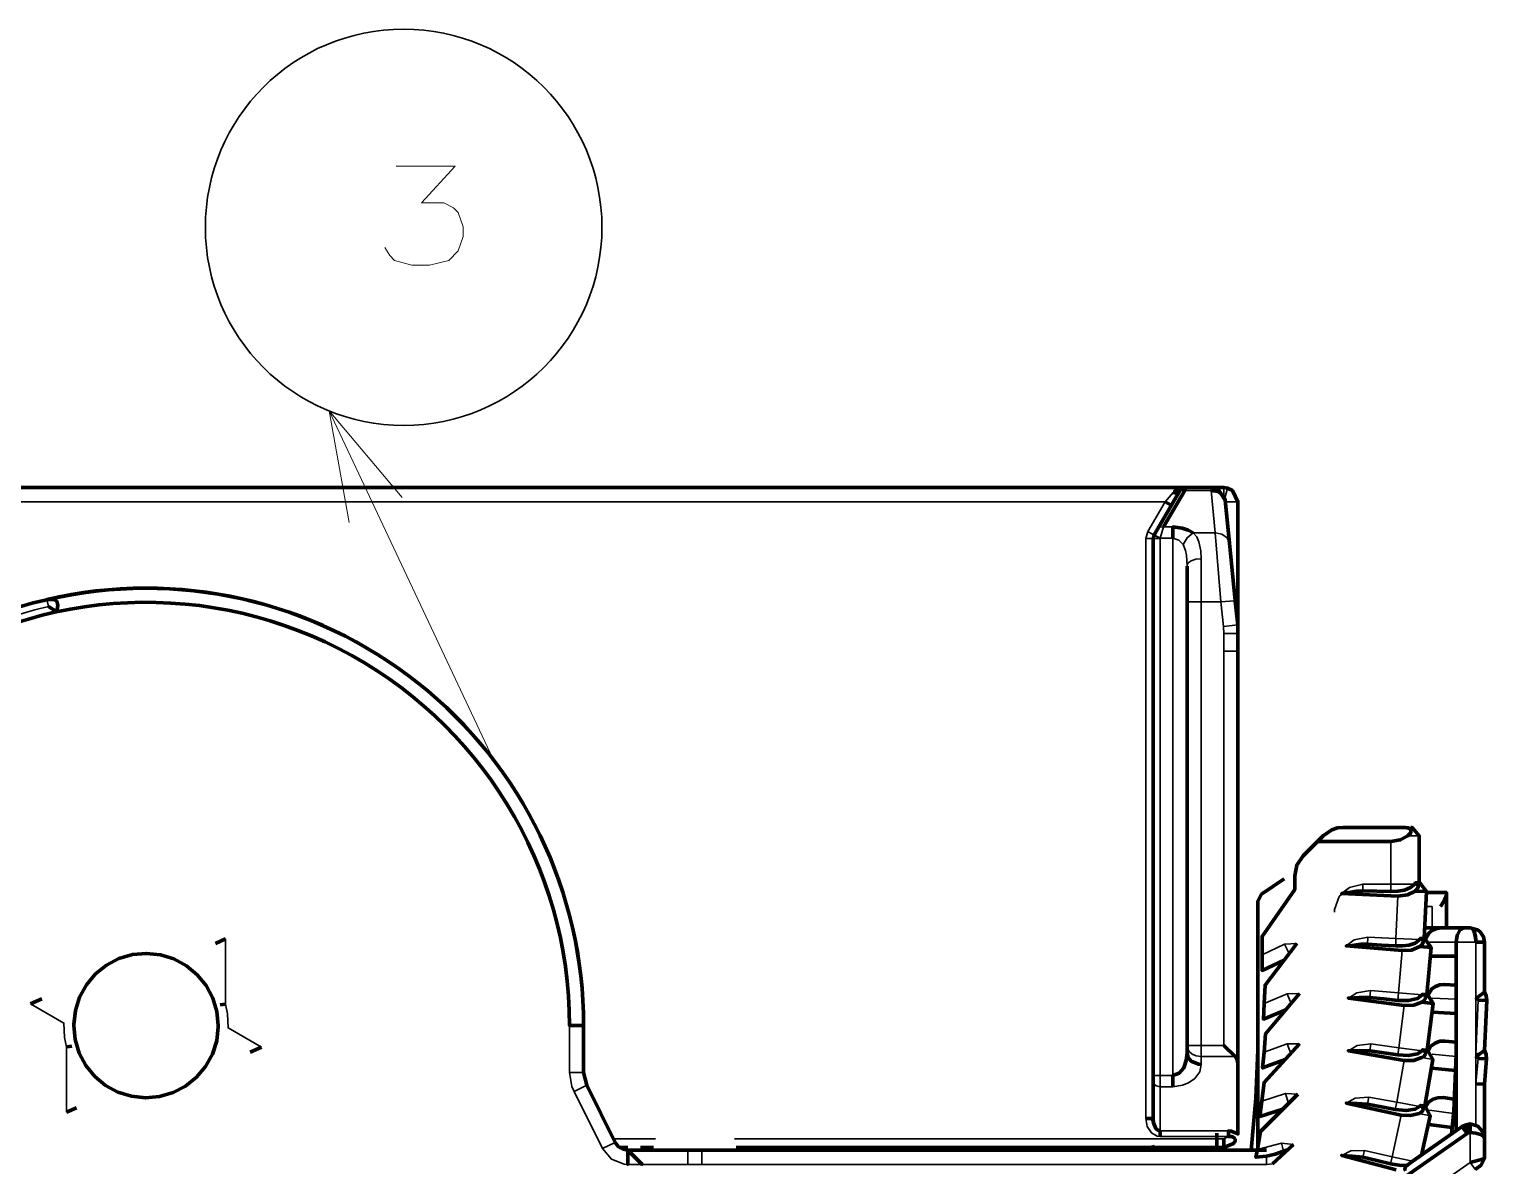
# Model space of a CAD drawing. Header units: millimetres. Extents: x 0 to 174, y 0 to 33.
# Drawn here: x 31.323 to 32.336, y 17.421 to 18.212 of the extents above; entities that cross this region are included whole.
import ezdxf

# ---------------------------------------------------------------- set-up
doc = ezdxf.new("R2010")
doc.units = ezdxf.units.MM
doc.layers.add('PDF2_형상', color=157, linetype='Continuous', true_color=0x405f80)

msp = doc.modelspace()

# ---------------------------------------------------------------- linework, layer by layer
at = {"layer": 'PDF2_형상', "color": 18, "lineweight": 13, "true_color": 0x260000}
msp.add_lwpolyline([(31.5704, 18.0599), (31.5738, 18.0543), (31.5771, 18.051), (31.5893, 18.0476), (31.6015, 18.0476), (31.6149, 18.051), (31.6215, 18.0576), (31.6249, 18.0676), (31.6249, 18.0743), (31.6215, 18.0843), (31.6182, 18.0876), (31.6115, 18.091), (31.596, 18.091), (31.6193, 18.1165), (31.5782, 18.1165)], dxfattribs=at)
at = {"layer": 'PDF2_형상', "color": 7, "lineweight": 13}
for points in [[(31.5317, 17.9463), (31.6454, 17.7046)], [(31.5825, 17.8861), (31.5317, 17.9463), (31.5456, 17.8688)]]:
    msp.add_lwpolyline(points, dxfattribs=at)
at = {"layer": 'PDF2_형상', "lineweight": 35}
for points in [[(31.8135, 17.4403), (32.1535, 17.4403), (32.1567, 17.4418), (32.1092, 17.4418), (32.1072, 17.4421), (32.1032, 17.4444), (32.1003, 17.4489), (32.0993, 17.4543), (32.0993, 17.8576), (32.1043, 17.8576), (32.1092, 17.8576), (32.105, 17.86), (32.1007, 17.8625), (32.1126, 17.8832), (31.2064, 17.8832), (31.1965, 17.9097), (31.1072, 17.9097)], [(32.1126, 17.8832), (32.1182, 17.8896), (32.1192, 17.8906)], [(32.1446, 17.8911), (32.1263, 17.8911), (32.1237, 17.891), (32.1221, 17.8896)], [(32.1378, 17.8435), (32.134, 17.8432), (32.1307, 17.8421), (32.1288, 17.8407), (32.1282, 17.8399), (32.1279, 17.8385), (32.1275, 17.846), (32.1269, 17.8493), (32.1251, 17.8535), (32.1279, 17.8582), (32.1322, 17.8615), (32.1475, 17.8615), (32.1446, 17.8911), (32.1446, 17.8931)], [(32.1535, 17.8874), (32.1535, 17.8931)], [(32.1561, 17.8926), (32.1542, 17.8856)], [(32.1633, 17.8832), (32.1544, 17.8832)], [(32.1007, 17.8625), (32.0993, 17.8576)], [(32.1115, 17.8657), (32.1093, 17.8578), (32.105, 17.8601)], [(32.1181, 17.8657), (32.1115, 17.8657), (32.109, 17.8656), (32.1074, 17.8642)], [(32.1322, 17.8615), (32.1346, 17.8587), (32.1361, 17.8554), (32.1375, 17.849), (32.1378, 17.8435), (32.1378, 17.8135), (32.1515, 17.8135), (32.1532, 17.7965), (32.1631, 17.7975)], [(32.1574, 17.8544), (32.1558, 17.8581), (32.1522, 17.8607), (32.1475, 17.8615), (32.1515, 17.8135), (32.1606, 17.8143), (32.1614, 17.8144)], [(32.1251, 17.8535), (32.1221, 17.8565), (32.1181, 17.8578), (32.1181, 17.4843), (32.1092, 17.4843), (32.1092, 17.8576), (32.1093, 17.8578), (32.1181, 17.8578)], [(31.3356, 17.8153), (31.3367, 17.8104), (31.3271, 17.8081), (31.324, 17.8072), (31.3146, 17.8044)], [(31.7086, 17.519), (31.6988, 17.519), (31.6988, 17.4863), (31.7086, 17.4863), (31.6988, 17.4863), (31.6988, 17.519), (31.6986, 17.5289), (31.6981, 17.5386), (31.6974, 17.5485), (31.6961, 17.5582), (31.6947, 17.5679), (31.6929, 17.5776), (31.6907, 17.5872), (31.6883, 17.5968), (31.6856, 17.6063), (31.6825, 17.6156), (31.679, 17.6249), (31.6754, 17.6339), (31.6714, 17.6429), (31.6671, 17.6518), (31.6625, 17.6606), (31.6576, 17.669), (31.6525, 17.6775), (31.6471, 17.6857), (31.6414, 17.6936), (31.6354, 17.7015), (31.6292, 17.709), (31.6226, 17.7165), (31.616, 17.7237), (31.609, 17.7307), (31.6018, 17.7374), (31.5944, 17.7439), (31.5868, 17.75), (31.5789, 17.756), (31.5708, 17.7617), (31.5626, 17.7671), (31.5543, 17.7724), (31.5457, 17.7772), (31.5371, 17.7818), (31.5282, 17.786), (31.5192, 17.79), (31.51, 17.7938), (31.5008, 17.7971), (31.4915, 17.8001), (31.4821, 17.8029), (31.4725, 17.8053), (31.4629, 17.8075), (31.4532, 17.8092), (31.4435, 17.8107), (31.4337, 17.8118), (31.4239, 17.8126), (31.414, 17.8132), (31.4042, 17.8133), (31.3943, 17.8131), (31.3846, 17.8126), (31.3747, 17.8118), (31.374, 17.8117), (31.3643, 17.8106), (31.3613, 17.8101), (31.3515, 17.8085), (31.3486, 17.8079), (31.3426, 17.8067)], [(32.1279, 17.8135), (32.1378, 17.8135), (32.1378, 17.5051), (32.1535, 17.5051), (32.1535, 17.7793)], [(32.1535, 17.7917), (32.1532, 17.7965)], [(32.1633, 17.7917), (32.1535, 17.7917), (32.1535, 17.7793), (32.1633, 17.7793)], [(32.2696, 17.6122), (32.2696, 17.6174), (32.2696, 17.6469), (32.2696, 17.6174), (32.25, 17.6174), (32.25, 17.6115)], [(32.2303, 17.5978), (32.2304, 17.5997), (32.2336, 17.6087), (32.2407, 17.6151), (32.25, 17.6174), (32.2407, 17.6151), (32.2353, 17.6108)], [(32.2861, 17.6174), (32.2696, 17.6174), (32.25, 17.6174), (32.25, 17.6126)], [(32.2878, 17.6174), (32.2696, 17.6174), (32.2696, 17.6115)], [(32.2896, 17.5789), (32.2731, 17.5796), (32.2744, 17.609)], [(32.2982, 17.5869), (32.2982, 17.6017), (32.2937, 17.6017)], [(31.4596, 17.5793), (31.4596, 17.5339), (31.461, 17.5271), (31.4615, 17.5174), (31.4847, 17.5039)], [(32.2535, 17.5804), (32.244, 17.5785), (32.2385, 17.5744)], [(32.2729, 17.5744), (32.2731, 17.5796), (32.2535, 17.5804), (32.2532, 17.5757)], [(32.2775, 17.5711), (32.2749, 17.5417), (32.2553, 17.5433), (32.2549, 17.5386)], [(32.2003, 17.5343), (32.1975, 17.541), (32.1815, 17.5343)], [(32.206, 17.5412), (32.1975, 17.541)], [(32.2553, 17.5433), (32.2458, 17.5418), (32.2401, 17.5381)], [(32.2912, 17.5403), (32.2749, 17.5417), (32.2744, 17.5365)], [(32.3149, 17.5374), (32.2982, 17.5381)], [(32.3303, 17.5389), (32.3303, 17.5367)], [(31.3493, 17.4588), (31.3493, 17.5042), (31.3479, 17.5108), (31.3474, 17.5207), (31.3242, 17.534)], [(32.2789, 17.5329), (32.2751, 17.5036), (32.2556, 17.5062), (32.255, 17.5015)], [(32.2001, 17.4996), (32.1976, 17.5064), (32.1814, 17.5004)], [(32.2061, 17.5062), (32.1976, 17.5064)], [(32.2556, 17.5062), (32.2461, 17.5051), (32.2401, 17.5015)], [(32.1613, 17.4974), (32.1378, 17.4974), (32.1378, 17.4919), (32.1367, 17.4869), (32.1333, 17.4822), (32.1289, 17.4792), (32.1247, 17.4775), (32.1181, 17.4765), (32.1092, 17.4765), (32.1092, 17.4843), (32.1043, 17.4843)], [(32.2788, 17.4947), (32.2736, 17.4657), (32.2542, 17.4692), (32.2533, 17.4644)], [(32.2914, 17.5015), (32.2751, 17.5036), (32.2744, 17.4986)], [(32.2988, 17.4953), (32.291, 17.4967)], [(32.3149, 17.4976), (32.2982, 17.4992)], [(32.3303, 17.4985), (32.3303, 17.4962)], [(32.1043, 17.4804), (32.1044, 17.4797), (32.1047, 17.479), (32.1051, 17.4783), (32.1065, 17.4772), (32.1092, 17.4765), (32.1092, 17.4457), (32.1567, 17.4457)], [(32.1985, 17.4649), (32.1964, 17.4718), (32.1799, 17.4665)], [(32.2049, 17.4713), (32.1964, 17.4718)], [(32.2542, 17.4692), (32.2447, 17.4685), (32.2386, 17.4651)], [(32.2897, 17.4628), (32.2736, 17.4657), (32.2726, 17.4607)], [(32.2768, 17.4567), (32.2704, 17.4278), (32.2513, 17.4321), (32.2501, 17.4274)], [(32.2969, 17.4562), (32.2892, 17.4579)], [(32.3131, 17.4579), (32.2964, 17.4601)], [(32.2649, 17.3819), (32.3247, 17.4239), (32.3247, 17.4446), (32.3236, 17.4444), (32.3247, 17.4446), (32.3247, 17.4239), (32.2451, 17.3682), (32.2451, 17.3899), (32.2513, 17.394), (32.2467, 17.3953), (32.2461, 17.3931)], [(32.3218, 17.45), (32.3236, 17.4444), (32.3225, 17.4439)], [(31.7585, 17.4403), (31.7293, 17.4403)], [(32.195, 17.4317), (32.1936, 17.4372), (32.1768, 17.4328)], [(32.2019, 17.4364), (32.1936, 17.4372)], [(32.1831, 17.4283), (32.1831, 17.4225), (31.7908, 17.4225), (32.1831, 17.4225), (32.1832, 17.4225), (32.1872, 17.4228), (32.1832, 17.4225), (32.1831, 17.4225)], [(32.2513, 17.4321), (32.2417, 17.4318), (32.2354, 17.4287)], [(32.2847, 17.4247), (32.2704, 17.4278), (32.2693, 17.4228)]]:
    msp.add_lwpolyline(points, dxfattribs=at)
at = {"layer": 'PDF2_형상', "lineweight": 70}
for points in [[(31.2233, 17.8931), (32.1268, 17.8931), (32.1446, 17.8931), (32.1535, 17.8931), (32.1561, 17.8926), (32.1594, 17.8911), (32.1633, 17.8832), (32.1633, 17.7917), (32.1633, 17.7793), (32.1633, 17.4926), (32.1633, 17.4442), (32.1633, 17.4437), (32.1586, 17.4456), (32.1567, 17.4457), (32.1567, 17.4418), (32.1587, 17.4419), (32.16, 17.4415), (32.161, 17.4406), (32.1614, 17.4397), (32.1614, 17.4387), (32.1601, 17.4369), (32.1535, 17.4343), (31.8147, 17.4343)], [(32.1182, 17.8896), (32.1206, 17.8892), (32.1214, 17.8894), (32.1224, 17.8903), (32.1221, 17.8896), (32.1074, 17.8642), (32.105, 17.8601), (32.105, 17.86), (32.1043, 17.8576), (32.1043, 17.4843), (32.1043, 17.4804), (32.1043, 17.4543), (32.1046, 17.4514), (32.1062, 17.4475), (32.1075, 17.4463), (32.1092, 17.4457), (32.1092, 17.4418)], [(32.1115, 17.8657), (32.1263, 17.8911), (32.1268, 17.8931), (32.1231, 17.8913), (32.1224, 17.8903)], [(32.1268, 17.8931), (32.1228, 17.8925), (32.1192, 17.8906), (32.1212, 17.8903), (32.1221, 17.8906), (32.1231, 17.8913)], [(32.1258, 17.8929), (32.1253, 17.8929)], [(32.1265, 17.8931), (32.1268, 17.8931), (32.126, 17.8929), (32.1257, 17.8929)], [(32.1446, 17.8931), (32.1497, 17.8915), (32.1544, 17.8842), (32.1574, 17.8544), (32.1614, 17.8144), (32.1631, 17.7975), (32.1633, 17.7917)], [(32.1446, 17.8911), (32.1496, 17.8903), (32.1529, 17.8876), (32.1544, 17.8842)], [(32.1126, 17.8832), (32.1168, 17.8807)], [(32.1181, 17.8578), (32.1181, 17.8657), (32.1246, 17.8649), (32.1288, 17.8635), (32.1322, 17.8615)], [(32.1181, 17.4765), (32.1181, 17.4843), (32.1225, 17.486), (32.1256, 17.4897), (32.1274, 17.4946), (32.1279, 17.4997), (32.1279, 17.5051), (32.1279, 17.8135), (32.1279, 17.8385)], [(32.2365, 17.6568), (32.2324, 17.6564), (32.2285, 17.6551)], [(32.2365, 17.6568), (32.2324, 17.6564), (32.2285, 17.6551)], [(32.2285, 17.6551), (32.2225, 17.651)], [(32.2285, 17.6551), (32.2225, 17.651)], [(32.1953, 17.621), (32.1797, 17.6103), (32.1771, 17.6054), (32.1797, 17.6103)], [(32.2975, 17.5732), (32.2932, 17.5794), (32.2928, 17.5796), (32.2943, 17.6122), (32.2864, 17.6125), (32.281, 17.6099), (32.2744, 17.609), (32.2353, 17.6108), (32.2378, 17.611), (32.2456, 17.6124), (32.25, 17.6126), (32.2599, 17.6125), (32.2696, 17.6122), (32.2743, 17.6125), (32.279, 17.6132), (32.2831, 17.6149), (32.2861, 17.6174), (32.2865, 17.6182), (32.2879, 17.6174), (32.2886, 17.6162), (32.2886, 17.6154), (32.2879, 17.6139), (32.2864, 17.6125)], [(32.2943, 17.6122), (32.2897, 17.6182), (32.2893, 17.6182), (32.2865, 17.6182)], [(32.2942, 17.6115), (32.3081, 17.6115), (32.3081, 17.5869)], [(32.304, 17.6017), (32.3067, 17.6058), (32.3081, 17.6096)], [(32.1771, 17.4344), (32.1771, 17.6054), (32.1771, 17.5021), (32.1757, 17.4685), (32.1728, 17.4349), (32.1724, 17.4324)], [(32.2933, 17.5771), (32.2944, 17.5812), (32.2961, 17.5835), (32.2985, 17.5853), (32.3015, 17.5865), (32.3047, 17.5869), (32.3015, 17.5865), (32.2985, 17.5853), (32.2961, 17.5835), (32.2936, 17.5793)], [(32.3083, 17.5869), (32.3083, 17.5904)], [(31.4596, 17.5793), (31.4528, 17.5761)], [(32.2042, 17.5761), (32.1821, 17.5471), (32.1815, 17.5343), (32.181, 17.5235), (32.1965, 17.53)], [(32.2896, 17.5739), (32.284, 17.5715), (32.2775, 17.5711), (32.2385, 17.5744), (32.241, 17.5744), (32.2489, 17.5756), (32.2532, 17.5757), (32.2631, 17.575), (32.2729, 17.5744), (32.2776, 17.5744), (32.2822, 17.575), (32.2864, 17.5764), (32.2896, 17.5789), (32.29, 17.5796), (32.2917, 17.5785), (32.2919, 17.5778), (32.2919, 17.5769), (32.2912, 17.5754), (32.2896, 17.5739), (32.2975, 17.5732), (32.2946, 17.5407), (32.295, 17.5407), (32.299, 17.5343)], [(32.29, 17.5796), (32.2928, 17.5796)], [(32.3346, 17.5407), (32.3346, 17.5771), (32.3346, 17.5422), (32.3303, 17.5389), (32.3287, 17.5368)], [(32.3149, 17.4458), (32.3149, 17.5672), (32.3149, 17.4992), (32.3132, 17.4594), (32.3118, 17.4436)], [(32.3149, 17.5472), (32.3068, 17.5476), (32.3036, 17.5474), (32.3006, 17.5462), (32.2981, 17.5446), (32.2954, 17.5404)], [(31.3242, 17.534), (31.3321, 17.5375)], [(32.206, 17.5412), (32.1825, 17.5132), (32.1814, 17.5004), (32.1804, 17.4896), (32.1962, 17.4954)], [(32.2947, 17.5019), (32.299, 17.5343), (32.2911, 17.5353), (32.2856, 17.5332), (32.2789, 17.5329), (32.2401, 17.5381), (32.2475, 17.5385), (32.2549, 17.5386), (32.2647, 17.5375), (32.2744, 17.5365), (32.2819, 17.5364), (32.2881, 17.5379), (32.2912, 17.5403), (32.2918, 17.5408)], [(32.2911, 17.5353), (32.2928, 17.5365), (32.2936, 17.5381), (32.2936, 17.5389), (32.2931, 17.54), (32.2918, 17.5408), (32.2946, 17.5407)], [(32.3346, 17.5424), (32.3358, 17.5396), (32.3362, 17.5364), (32.3347, 17.5017), (32.3307, 17.4988), (32.3287, 17.4989)], [(32.3362, 17.5364), (32.3358, 17.5365), (32.3303, 17.5367)], [(31.4596, 17.5339), (31.4561, 17.5333)], [(32.3149, 17.5275), (32.2982, 17.5282)], [(31.3493, 17.5042), (31.3529, 17.5046)], [(32.1535, 17.5051), (32.1613, 17.4974), (32.1628, 17.495), (32.1633, 17.4926)], [(32.2061, 17.5062), (32.1815, 17.4793), (32.1799, 17.4665), (32.1785, 17.4558), (32.1944, 17.4608)], [(32.3149, 17.5075), (32.3072, 17.5082), (32.3035, 17.5081), (32.3003, 17.5068), (32.2974, 17.5046), (32.2956, 17.5015)], [(31.4847, 17.5039), (31.4769, 17.5004)], [(32.1286, 17.4968), (32.1274, 17.4946)], [(32.1279, 17.4997), (32.1286, 17.4968), (32.1308, 17.4942), (32.1358, 17.4921), (32.1378, 17.4919)], [(32.2919, 17.5022), (32.2932, 17.5012), (32.2937, 17.5001), (32.2936, 17.4992), (32.2928, 17.4978), (32.291, 17.4967), (32.2853, 17.4947), (32.2788, 17.4947), (32.2401, 17.5015), (32.2475, 17.5017), (32.255, 17.5015), (32.2647, 17.5), (32.2744, 17.4986), (32.2819, 17.4982), (32.2881, 17.4993), (32.2914, 17.5015), (32.2919, 17.5022), (32.2947, 17.5019), (32.295, 17.5018), (32.2988, 17.4953), (32.2931, 17.4631), (32.2935, 17.4629), (32.2969, 17.4562), (32.2908, 17.4289)], [(32.3347, 17.5018), (32.3358, 17.4989), (32.3361, 17.4958), (32.3346, 17.4783), (32.3346, 17.4407), (32.3346, 17.4265), (32.3346, 17.4407), (32.334, 17.4419), (32.3325, 17.4431), (32.3285, 17.4443), (32.3247, 17.4446), (32.3247, 17.4506), (32.3299, 17.449), (32.3333, 17.4454), (32.3346, 17.4407), (32.334, 17.4419), (32.3325, 17.4431), (32.3285, 17.4443), (32.3247, 17.4446), (32.3247, 17.4506), (32.3299, 17.449), (32.3333, 17.4454), (32.3346, 17.4407)], [(32.3287, 17.4964), (32.3303, 17.4985), (32.3307, 17.4988)], [(32.3361, 17.4958), (32.3357, 17.4958), (32.3303, 17.4962)], [(32.3144, 17.4878), (32.2978, 17.4893)], [(32.3287, 17.4786), (32.3346, 17.4783)], [(32.3346, 17.4786), (32.3346, 17.4722)], [(32.2049, 17.4713), (32.179, 17.4454), (32.1768, 17.4328), (32.1758, 17.4275), (32.1831, 17.4283), (32.1892, 17.4296), (32.195, 17.4317), (32.1978, 17.4325)], [(32.2904, 17.4635), (32.2897, 17.4628), (32.2864, 17.4608), (32.2801, 17.4599), (32.2726, 17.4607), (32.2631, 17.4625), (32.2533, 17.4644), (32.246, 17.4649), (32.2386, 17.4651), (32.2768, 17.4567), (32.2833, 17.4564), (32.2892, 17.4579), (32.291, 17.459), (32.2919, 17.4604), (32.2921, 17.4612), (32.2915, 17.4625), (32.2904, 17.4635), (32.2931, 17.4631)], [(32.3136, 17.4678), (32.3058, 17.4689), (32.3022, 17.4688), (32.2989, 17.4678), (32.2958, 17.4657), (32.2939, 17.4628)], [(31.3493, 17.4588), (31.3562, 17.4618)], [(32.0993, 17.4543), (32.1039, 17.4543), (32.1043, 17.4543)], [(32.1046, 17.4514), (32.1039, 17.4543)], [(32.1486, 17.4343), (32.1486, 17.4442)], [(32.2703, 17.4074), (32.3225, 17.4439), (32.2451, 17.3899)], [(32.2808, 17.4219), (32.3192, 17.4488), (32.2839, 17.4242), (32.281, 17.4219), (32.28, 17.421), (32.2794, 17.42), (32.2793, 17.4194), (32.2793, 17.4189), (32.2797, 17.4181)], [(32.3122, 17.4482), (32.2956, 17.4503)], [(32.3218, 17.45), (32.3221, 17.4493), (32.3225, 17.4481), (32.3236, 17.4444), (32.3225, 17.4439), (32.3193, 17.4483), (32.3192, 17.4488), (32.3193, 17.4483), (32.3225, 17.4439)], [(31.7393, 17.4343), (31.7335, 17.4343)], [(31.7572, 17.4343), (31.7482, 17.4343)], [(32.1053, 17.435), (32.1024, 17.4343)], [(32.1535, 17.4343), (32.1535, 17.4349), (32.1535, 17.4403)], [(32.2019, 17.4364), (32.1872, 17.4228)], [(32.1831, 17.4324), (31.7908, 17.4324), (32.1768, 17.4324)], [(32.281, 17.4219), (32.2767, 17.4217), (32.2693, 17.4228), (32.2597, 17.4251), (32.2501, 17.4274), (32.2428, 17.4282), (32.2354, 17.4287), (32.2733, 17.4186)]]:
    msp.add_lwpolyline(points, dxfattribs=at)
for points in [[(31.3165, 17.8101), (31.326, 17.8128), (31.3356, 17.8151, -0.482883), (31.7086, 17.519), (31.6988, 17.519, 0.612638), (31.2318, 17.7572)], [(31.7086, 17.519, 0.482494), (31.3356, 17.8153), (31.3407, 17.815), (31.3424, 17.814), (31.3433, 17.8114), (31.3426, 17.8067), (31.3367, 17.8104)]]:
    msp.add_lwpolyline(points, format="xyb", dxfattribs=at)
for points in [[(32.2365, 17.6568), (32.2793, 17.6568)], [(32.2814, 17.6508), (32.2831, 17.6526), (32.2835, 17.6537), (32.2835, 17.6547), (32.2829, 17.6557), (32.2819, 17.6562), (32.2793, 17.6568), (32.2819, 17.6564), (32.2829, 17.6557), (32.2835, 17.6547), (32.2835, 17.6539), (32.2832, 17.6528), (32.2814, 17.6508), (32.2761, 17.6481), (32.2696, 17.6469), (32.2761, 17.6481)], [(32.2835, 17.6568), (32.2844, 17.6567), (32.2893, 17.6508), (32.2844, 17.6567)], [(32.2042, 17.6306), (32.2085, 17.6369), (32.2185, 17.6469), (32.2696, 17.6469), (32.2185, 17.6469), (32.2225, 17.651), (32.2185, 17.6469), (32.2085, 17.6369)], [(32.2893, 17.6182), (32.2893, 17.6508)], [(32.2028, 17.6231), (32.2042, 17.6306)], [(32.1801, 17.5682), (32.1801, 17.581), (32.2028, 17.6135), (32.2028, 17.6231), (32.2028, 17.6135), (32.1801, 17.581)], [(32.3047, 17.5869), (32.3206, 17.5869), (32.3247, 17.5869), (32.3206, 17.5869), (32.3047, 17.5869), (32.2932, 17.5869)], [(32.3149, 17.5771), (32.3156, 17.5817), (32.3175, 17.5854), (32.3206, 17.5869), (32.3175, 17.5854), (32.3156, 17.5817)], [(32.3346, 17.5771), (32.3287, 17.5771), (32.3286, 17.579), (32.3275, 17.5842), (32.3262, 17.5862), (32.3256, 17.5867), (32.3247, 17.5869), (32.3297, 17.5856), (32.3315, 17.5842), (32.3339, 17.5808)], [(32.3287, 17.5771), (32.3283, 17.5812), (32.3274, 17.5846), (32.3262, 17.5862), (32.3257, 17.5867), (32.3247, 17.5869), (32.3297, 17.5856), (32.3315, 17.5842), (32.3339, 17.5808), (32.3346, 17.5771), (32.3342, 17.5771)], [(32.3149, 17.5672), (32.3149, 17.5771), (32.3149, 17.5672), (32.2969, 17.5672)], [(31.4547, 17.519), (31.4537, 17.5287), (31.451, 17.5381), (31.4462, 17.5468), (31.4401, 17.5543), (31.4326, 17.5606), (31.4239, 17.5653), (31.4146, 17.5682), (31.4049, 17.5692), (31.3951, 17.5683), (31.3857, 17.5656), (31.3771, 17.561), (31.3694, 17.5549), (31.3631, 17.5474), (31.3583, 17.5388), (31.3554, 17.5294), (31.3543, 17.5197), (31.3543, 17.519), (31.3553, 17.5093), (31.3581, 17.4999), (31.3626, 17.4912), (31.3689, 17.4836), (31.3764, 17.4774), (31.385, 17.4728), (31.3944, 17.4699), (31.4042, 17.4688), (31.4139, 17.4697), (31.4233, 17.4725), (31.4319, 17.4769), (31.4396, 17.4831), (31.4458, 17.4906), (31.4506, 17.4992), (31.4536, 17.5085), (31.4547, 17.5182)], [(32.1801, 17.5574), (32.1801, 17.5682)], [(32.1953, 17.5644), (32.1801, 17.5574)], [(31.7086, 17.519), (31.7086, 17.4863)], [(31.7107, 17.4775), (31.7086, 17.4863)], [(31.7306, 17.4378), (31.7107, 17.4775)], [(32.3218, 17.45), (32.3247, 17.4506), (32.3218, 17.45), (32.3192, 17.4488)], [(31.7306, 17.4378), (31.7329, 17.4347), (31.736, 17.4331), (31.7393, 17.4324), (31.7393, 17.4225), (31.7393, 17.4289), (31.7393, 17.4311), (31.7393, 17.4324), (31.7492, 17.4225), (31.7393, 17.4324), (31.736, 17.4331), (31.7329, 17.4347)], [(31.7811, 17.4324), (31.7393, 17.4324)], [(31.7811, 17.4324), (31.7908, 17.4324)], [(32.3247, 17.4239), (32.3332, 17.4262), (32.3346, 17.4265), (32.3332, 17.4262)], [(32.3346, 17.4265), (32.3321, 17.4218)], [(32.3282, 17.419), (32.3313, 17.4212), (32.3321, 17.4218), (32.3315, 17.4214)]]:
    msp.add_lwpolyline(points, close=True, dxfattribs=at)
at = {"layer": 'PDF2_형상', "lineweight": 35}
for points in [[(32.2814, 17.6508), (32.2893, 17.6508)], [(32.1957, 17.5756), (32.1988, 17.569), (32.1957, 17.5756), (32.1801, 17.5682)], [(32.1957, 17.5756), (32.2042, 17.5761)], [(32.3303, 17.5367), (32.3287, 17.5368), (32.3287, 17.5771), (32.3149, 17.5771), (32.2965, 17.5771), (32.3149, 17.5771), (32.3287, 17.5771), (32.3287, 17.4497), (32.3287, 17.4786), (32.3303, 17.4962), (32.3287, 17.4964), (32.3287, 17.4989)], [(32.1378, 17.4974), (32.1342, 17.4979), (32.1315, 17.499), (32.1296, 17.5008), (32.1283, 17.5029), (32.1279, 17.5051), (32.1378, 17.5051)], [(31.7019, 17.4731), (31.7004, 17.4767), (31.6988, 17.4863), (31.7004, 17.4767)], [(31.7217, 17.4335), (31.7019, 17.4731), (31.7107, 17.4775), (31.7019, 17.4731)], [(31.7217, 17.4335), (31.7306, 17.4378)], [(31.7393, 17.4225), (31.7368, 17.4226), (31.7279, 17.4261), (31.7217, 17.4335), (31.7279, 17.4261), (31.7368, 17.4226)], [(31.7811, 17.4225), (31.7908, 17.4225), (31.7908, 17.4317), (31.7908, 17.4324), (31.7908, 17.4317), (31.7908, 17.4225)], [(31.7811, 17.4225), (31.7811, 17.4317), (31.7811, 17.4324), (31.7811, 17.4317)], [(32.3247, 17.4239), (32.3279, 17.4193), (32.3282, 17.419), (32.3279, 17.4193)], [(31.7393, 17.4225), (31.7492, 17.4225)], [(31.7811, 17.4225), (31.7492, 17.4225)]]:
    msp.add_lwpolyline(points, close=True, dxfattribs=at)
at = {"layer": 'PDF2_형상', "color": 18, "lineweight": 35, "true_color": 0x260000}
msp.add_circle((31.5835, 18.074), 0.1378, dxfattribs=at)

doc.saveas('drawing.dxf')
